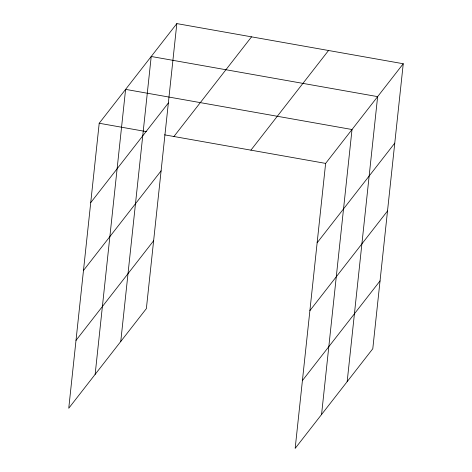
<?xml version="1.0" encoding="UTF-8"?>
<svg xmlns="http://www.w3.org/2000/svg" width="472" height="472" viewBox="0 0 472 472"><rect width="100%" height="100%" fill="white"/><g stroke="black" fill="none" stroke-linecap="round" stroke-linejoin="round"><path stroke-width="0.71" d="M176.835 23.6L99.209 123.257L68.753 408.256L146.373 308.599L176.835 23.6L403.247 63.744L372.791 348.743L295.165 448.4L325.627 163.4L403.247 63.744M95.143 374.373L125.599 89.373L352.018 129.517L321.562 414.516M120.761 341.486L151.217 56.487L377.635 96.63L347.174 381.63M90.724 202.641L168.351 102.99M173.926 136.502L251.547 36.846M83.473 270.497L161.1 170.84M76.004 340.401L153.624 240.749M250.909 150.155L328.53 50.498M317.143 242.791L394.763 143.134M309.892 310.641L387.512 210.984M302.416 380.55L380.043 280.893M99.209 123.257L146.361 131.617M164.498 134.833L325.627 163.4"/></g></svg>
